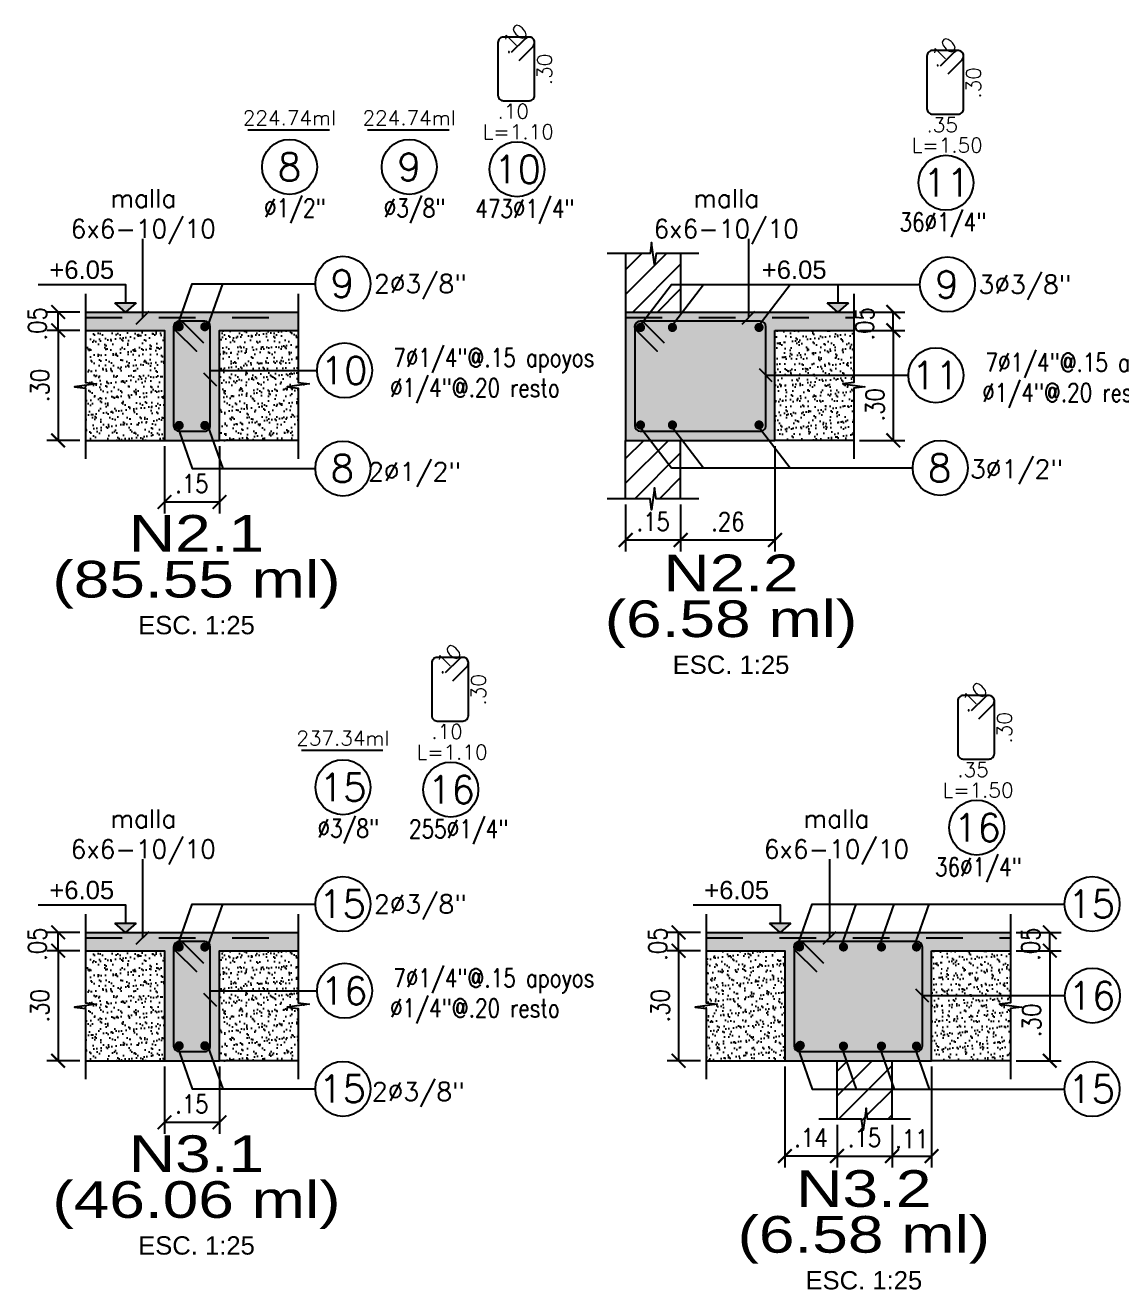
# Model space of a CAD drawing. Header units: millimetres. Extents: x -7.7 to 39.8, y -25.2 to 13.5.
# Drawn here: x 27.298 to 30.288, y 1.167 to 4.615 of the extents above; entities that cross this region are included whole.
import ezdxf
from ezdxf.enums import TextEntityAlignment as Align

# ---------------------------------------------------------------- set-up
doc = ezdxf.new("R2010")
doc.units = ezdxf.units.MM
doc.header["$LTSCALE"] = 0.05
doc.linetypes.add('DASHDOT2', pattern=[12.7, 6.35, -3.175, 0, -3.175])
for name, color, linetype in [('ACHURADO', 1, 'Continuous'), ('ACOTADO', 2, 'Continuous'), ('CONT_CORTE', 4, 'Continuous'), ('TEXTO_REFUERZO', 3, 'Continuous'), ('TITULOS', 1, 'Continuous'), ('TXT_IND', 2, 'Continuous')]:
    doc.layers.add(name, color=color, linetype=linetype)
doc.styles.add('ACOTAMIENTOS', font='romans.shx', dxfattribs={"width": 0.85})
doc.styles.add('ARIAL', font='arial.ttf')
doc.styles.get("Standard").update_dxf_attribs({"font": 'romans.shx'})
doc.dimstyles.new('ACOTA_25', dxfattribs={"dimscale": 0.025, "dimtxt": 2, "dimasz": 1.5, "dimexe": 1.25, "dimexo": 0.625, "dimgap": 1, "dimtad": 1, "dimzin": 4, "dimdsep": 46, "dimtxsty": 'ACOTAMIENTOS', "dimblk1": 'ARCHTICK', "dimblk2": 'ARCHTICK', "dimsah": 1, "dimcen": 1.5, "dimclrd": 1, "dimclre": 1, "dimclrt": 256, "dimadec": 0, "dimazin": 0, "dimtfac": 1, "dimtofl": 0, "dimtmove": 2, "dimatfit": 3, "dimldrblk": 'ARCHTICK', "dimfxl": 0, "dimtolj": 1, "dimtzin": 0, "dimarcsym": 0})
pattern_1 = [(37.5, (-17.47782, 4.303337), (-0.000960019, 0.029364794), [0, -0.0231648, 0, -0.025908, 0, -0.024765]), (7.5, (-17.47782, 4.303337), (0.026971397, 0.043009506), [0, -0.0124968, 0, -0.0208788, 0, -0.008001]), (327.5, (-17.496564, 4.303337), (0.047459542, 8.6231e-05), [0, -0.00762, 0, -0.027432, 0, -0.035814]), (317.5, (-17.496564, 4.303337), (0.045813387, 0.01337576), [0, -0.00381, 0, -0.0179832, 0, -0.020574])]
pattern_2 = [(37.5, (-17.47782, 2.611742), (-0.000960019, 0.029364794), [0, -0.0231648, 0, -0.025908, 0, -0.024765]), (7.5, (-17.47782, 2.61174), (0.026971397, 0.043009506), [0, -0.0124968, 0, -0.0208788, 0, -0.008001]), (327.5, (-17.496564, 2.611742), (0.047459542, 8.6231e-05), [0, -0.00762, 0, -0.027432, 0, -0.035814]), (317.5, (-17.496564, 2.61174), (0.045813387, 0.01337576), [0, -0.00381, 0, -0.0179832, 0, -0.020574])]

# ---------------------------------------------------------------- blocks, each defined once
blk = doc.blocks.new('_ARCHTICK')
at = {"color": 0, "linetype": 'ByBlock', "const_width": 0.15}
blk.add_lwpolyline([(-0.5, -0.5), (0.5, 0.5)], dxfattribs=at)
blk = doc.blocks.new('*D217')
at = {"layer": 'ACOTADO', "color": 1, "lineweight": -2}
for p, q in [((27.4467, 3.7827), (27.356, 3.7827)), ((27.3873, 3.7827), (27.3873, 3.4827)), ((27.4467, 3.4827), (27.356, 3.4827))]:
    blk.add_line(p, q, dxfattribs=at)
at = {"layer": 'DEFPOINTS', "color": 0}
for p in [(27.4623, 3.7827), (27.3873, 3.4827), (27.4623, 3.4827)]:
    blk.add_point(p, dxfattribs=at)
at = {"layer": 'ACOTADO', "color": 1, "lineweight": -2, "xscale": 0.03750000000000001, "yscale": 0.03750000000000001, "zscale": 0.03750000000000001}
for p, rotation in [((27.3873, 3.7827), 90), ((27.3873, 3.4827), 270)]:
    blk.add_blockref('_ARCHTICK', p, dxfattribs=dict(at, rotation=rotation))
at = {"layer": 'ACOTADO', "insert": (27.3373, 3.6327), "char_height": 0.05, "attachment_point": 5, "rotation": 90, "style": 'ACOTAMIENTOS'}
blk.add_mtext('\\A1;.30', dxfattribs=at)
blk = doc.blocks.new('*D218')
at = {"layer": 'ACOTADO', "color": 1, "lineweight": -2}
for p, q in [((27.4467, 3.8327), (27.356, 3.8327)), ((27.3873, 3.7827), (27.3873, 3.8327)), ((27.4467, 3.7827), (27.356, 3.7827))]:
    blk.add_line(p, q, dxfattribs=at)
at = {"layer": 'DEFPOINTS', "color": 0}
for p in [(27.3873, 3.8327), (27.4623, 3.8327), (27.4623, 3.7827)]:
    blk.add_point(p, dxfattribs=at)
at = {"layer": 'ACOTADO', "color": 1, "lineweight": -2, "xscale": 0.03750000000000001, "yscale": 0.03750000000000001, "zscale": 0.03750000000000001}
for p, rotation in [((27.3873, 3.8327), 90), ((27.3873, 3.7827), 270)]:
    blk.add_blockref('_ARCHTICK', p, dxfattribs=dict(at, rotation=rotation))
at = {"layer": 'ACOTADO', "insert": (27.3304, 3.8006), "char_height": 0.05, "attachment_point": 5, "rotation": 90, "style": 'ACOTAMIENTOS'}
blk.add_mtext('\\A1;.05', dxfattribs=at)
blk = doc.blocks.new('COTA25')
at = {"layer": 'TEXTO_REFUERZO', "color": 1}
blk.add_line((0, -0.0625), (0, 0.0625), dxfattribs=at)
at = {"layer": 'TEXTO_REFUERZO'}
blk.add_line((-0.0177, -0.0177), (0.0177, 0.0177), dxfattribs=at)
blk = doc.blocks.new('Titulos')
at = {"layer": 'TITULOS', "color": 1, "style": 'ARIAL', "width": 1.25}
blk.add_attdef('TITULO_1', text='', height=0.2, dxfattribs=at).set_placement((0, 0.25), align=Align.MIDDLE_CENTER)
at = {"layer": 'TITULOS', "style": 'ARIAL', "width": 1.25}
blk.add_attdef('TITULO_2', text='', height=0.2, dxfattribs=at).set_placement((0, 0), align=Align.MIDDLE_CENTER)
at = {"layer": 'TITULOS', "color": 2, "width": 1.25}
for tag, p in [('ESCALA_1', (0, -0.2505)), ('ESCALA_2', (0, -0.4083))]:
    blk.add_attdef(tag, text='', height=0.1, dxfattribs=at).set_placement(p, align=Align.MIDDLE_CENTER)
blk = doc.blocks.new('Nivel-elev')
at = {"layer": 'TXT_IND'}
blk.add_hatch(color=1, dxfattribs=at).paths.add_polyline_path([(-0.0585, 0.0506), (0.0585, 0.0506), (0, 0)])
for p, q in [((0, 0), (-0.0585, 0.0506)), ((-0.0585, 0.0506), (0.0585, 0.0506)), ((0.0585, 0.0506), (0, 0))]:
    blk.add_line(p, q, dxfattribs=at)
blk.add_lwpolyline([(-0.4759, 0.1507), (0, 0.1507), (0, 0.0506)], dxfattribs=at)
blk.add_attdef('+2.85', (-0.4759, 0.1706), '', height=0.0975, dxfattribs=at)
blk = doc.blocks.new('*D219')
at = {"layer": 'ACOTADO', "color": 1, "lineweight": -2}
for p, q in [((27.6773, 3.4671), (27.6773, 3.2835)), ((27.8273, 3.4671), (27.8273, 3.2835)), ((27.6773, 3.3147), (27.8273, 3.3147))]:
    blk.add_line(p, q, dxfattribs=at)
at = {"layer": 'DEFPOINTS', "color": 0}
for p in [(27.6773, 3.4827), (27.8273, 3.4827), (27.8273, 3.3147)]:
    blk.add_point(p, dxfattribs=at)
at = {"layer": 'ACOTADO', "color": 1, "lineweight": -2, "xscale": 0.03750000000000001, "yscale": 0.03750000000000001, "zscale": 0.03750000000000001, "rotation": 180}
blk.add_blockref('_ARCHTICK', (27.6773, 3.3147), dxfattribs=at)
at = {"layer": 'ACOTADO', "color": 1, "lineweight": -2, "xscale": 0.03750000000000001, "yscale": 0.03750000000000001, "zscale": 0.03750000000000001}
blk.add_blockref('_ARCHTICK', (27.8273, 3.3147), dxfattribs=at)
at = {"layer": 'ACOTADO', "insert": (27.7523, 3.3647), "char_height": 0.05, "attachment_point": 5, "style": 'ACOTAMIENTOS'}
blk.add_mtext('\\A1;.15', dxfattribs=at)
blk = doc.blocks.new('*D220')
at = {"layer": 'ACOTADO', "color": 1, "lineweight": -2}
for p, q in [((29.5732, 3.7827), (29.6964, 3.7827)), ((29.6652, 3.7827), (29.6652, 3.4827)), ((29.5732, 3.4827), (29.6964, 3.4827))]:
    blk.add_line(p, q, dxfattribs=at)
at = {"layer": 'DEFPOINTS', "color": 0}
for p in [(29.5576, 3.7827), (29.5576, 3.4827), (29.6652, 3.4827)]:
    blk.add_point(p, dxfattribs=at)
at = {"layer": 'ACOTADO', "color": 1, "lineweight": -2, "xscale": 0.03750000000000001, "yscale": 0.03750000000000001, "zscale": 0.03750000000000001}
for p, rotation in [((29.6652, 3.7827), 90), ((29.6652, 3.4827), 270)]:
    blk.add_blockref('_ARCHTICK', p, dxfattribs=dict(at, rotation=rotation))
at = {"layer": 'ACOTADO', "insert": (29.6152, 3.58), "char_height": 0.05, "attachment_point": 5, "rotation": 90, "style": 'ACOTAMIENTOS'}
blk.add_mtext('\\A1;.30', dxfattribs=at)
blk = doc.blocks.new('*D221')
at = {"layer": 'ACOTADO', "color": 1, "lineweight": -2}
for p, q in [((29.5732, 3.8327), (29.6964, 3.8327)), ((29.6652, 3.7827), (29.6652, 3.8327)), ((29.5732, 3.7827), (29.6964, 3.7827))]:
    blk.add_line(p, q, dxfattribs=at)
at = {"layer": 'DEFPOINTS', "color": 0}
for p in [(29.5576, 3.8327), (29.6652, 3.8327), (29.5576, 3.7827)]:
    blk.add_point(p, dxfattribs=at)
at = {"layer": 'ACOTADO', "color": 1, "lineweight": -2, "xscale": 0.03750000000000001, "yscale": 0.03750000000000001, "zscale": 0.03750000000000001}
for p, rotation in [((29.6652, 3.8327), 90), ((29.6652, 3.7827), 270)]:
    blk.add_blockref('_ARCHTICK', p, dxfattribs=dict(at, rotation=rotation))
at = {"layer": 'ACOTADO', "insert": (29.5871, 3.8006), "char_height": 0.05, "attachment_point": 5, "rotation": 90, "style": 'ACOTAMIENTOS'}
blk.add_mtext('\\A1;.05', dxfattribs=at)
blk = doc.blocks.new('*D222')
at = {"layer": 'ACOTADO', "color": 1, "lineweight": -2}
for p, q in [((28.9352, 3.3078), (28.9352, 3.1799)), ((29.0852, 3.3078), (29.0852, 3.1799)), ((28.9352, 3.2112), (29.0852, 3.2112))]:
    blk.add_line(p, q, dxfattribs=at)
at = {"layer": 'DEFPOINTS', "color": 0}
for p in [(28.9352, 3.3235), (29.0852, 3.3235), (29.0852, 3.2112)]:
    blk.add_point(p, dxfattribs=at)
at = {"layer": 'ACOTADO', "color": 1, "lineweight": -2, "xscale": 0.03750000000000001, "yscale": 0.03750000000000001, "zscale": 0.03750000000000001, "rotation": 180}
blk.add_blockref('_ARCHTICK', (28.9352, 3.2112), dxfattribs=at)
at = {"layer": 'ACOTADO', "color": 1, "lineweight": -2, "xscale": 0.03750000000000001, "yscale": 0.03750000000000001, "zscale": 0.03750000000000001}
blk.add_blockref('_ARCHTICK', (29.0852, 3.2112), dxfattribs=at)
at = {"layer": 'ACOTADO', "insert": (29.0102, 3.2612), "char_height": 0.05, "attachment_point": 5, "style": 'ACOTAMIENTOS'}
blk.add_mtext('\\A1;.15', dxfattribs=at)
blk = doc.blocks.new('*D223')
at = {"layer": 'ACOTADO', "color": 1, "lineweight": -2}
for p, q in [((29.3426, 3.4671), (29.3426, 3.1799)), ((29.0852, 3.3078), (29.0852, 3.1799)), ((29.0852, 3.2112), (29.3426, 3.2112))]:
    blk.add_line(p, q, dxfattribs=at)
at = {"layer": 'DEFPOINTS', "color": 0}
for p in [(29.3426, 3.4827), (29.0852, 3.3235), (29.3426, 3.2112)]:
    blk.add_point(p, dxfattribs=at)
at = {"layer": 'ACOTADO', "color": 1, "lineweight": -2, "xscale": 0.03750000000000001, "yscale": 0.03750000000000001, "zscale": 0.03750000000000001, "rotation": 180}
blk.add_blockref('_ARCHTICK', (29.0852, 3.2112), dxfattribs=at)
at = {"layer": 'ACOTADO', "color": 1, "lineweight": -2, "xscale": 0.03750000000000001, "yscale": 0.03750000000000001, "zscale": 0.03750000000000001}
blk.add_blockref('_ARCHTICK', (29.3426, 3.2112), dxfattribs=at)
at = {"layer": 'ACOTADO', "insert": (29.2139, 3.2612), "char_height": 0.05, "attachment_point": 5, "style": 'ACOTAMIENTOS'}
blk.add_mtext('\\A1;.26', dxfattribs=at)
blk = doc.blocks.new('*D239')
at = {"layer": 'ACOTADO', "color": 1, "lineweight": -2}
for p, q in [((27.4467, 2.0911), (27.356, 2.0911)), ((27.3873, 2.0911), (27.3873, 1.7911)), ((27.4467, 1.7911), (27.356, 1.7911))]:
    blk.add_line(p, q, dxfattribs=at)
at = {"layer": 'DEFPOINTS', "color": 0}
for p in [(27.4623, 2.0911), (27.3873, 1.7911), (27.4623, 1.7911)]:
    blk.add_point(p, dxfattribs=at)
at = {"layer": 'ACOTADO', "color": 1, "lineweight": -2, "xscale": 0.03750000000000001, "yscale": 0.03750000000000001, "zscale": 0.03750000000000001}
for p, rotation in [((27.3873, 2.0911), 90), ((27.3873, 1.7911), 270)]:
    blk.add_blockref('_ARCHTICK', p, dxfattribs=dict(at, rotation=rotation))
at = {"layer": 'ACOTADO', "insert": (27.3373, 1.9411), "char_height": 0.05, "attachment_point": 5, "rotation": 90, "style": 'ACOTAMIENTOS'}
blk.add_mtext('\\A1;.30', dxfattribs=at)
blk = doc.blocks.new('*D240')
at = {"layer": 'ACOTADO', "color": 1, "lineweight": -2}
for p, q in [((27.4467, 2.1411), (27.356, 2.1411)), ((27.3873, 2.0911), (27.3873, 2.1411)), ((27.4467, 2.0911), (27.356, 2.0911))]:
    blk.add_line(p, q, dxfattribs=at)
at = {"layer": 'DEFPOINTS', "color": 0}
for p in [(27.3873, 2.1411), (27.4623, 2.1411), (27.4623, 2.0911)]:
    blk.add_point(p, dxfattribs=at)
at = {"layer": 'ACOTADO', "color": 1, "lineweight": -2, "xscale": 0.03750000000000001, "yscale": 0.03750000000000001, "zscale": 0.03750000000000001}
for p, rotation in [((27.3873, 2.1411), 90), ((27.3873, 2.0911), 270)]:
    blk.add_blockref('_ARCHTICK', p, dxfattribs=dict(at, rotation=rotation))
at = {"layer": 'ACOTADO', "insert": (27.3304, 2.109), "char_height": 0.05, "attachment_point": 5, "rotation": 90, "style": 'ACOTAMIENTOS'}
blk.add_mtext('\\A1;.05', dxfattribs=at)
blk = doc.blocks.new('*D241')
at = {"layer": 'ACOTADO', "color": 1, "lineweight": -2}
for p, q in [((27.6773, 1.7755), (27.6773, 1.5919)), ((27.8273, 1.7755), (27.8273, 1.5919)), ((27.6773, 1.6231), (27.8273, 1.6231))]:
    blk.add_line(p, q, dxfattribs=at)
at = {"layer": 'DEFPOINTS', "color": 0}
for p in [(27.6773, 1.7911), (27.8273, 1.7911), (27.8273, 1.6231)]:
    blk.add_point(p, dxfattribs=at)
at = {"layer": 'ACOTADO', "color": 1, "lineweight": -2, "xscale": 0.03750000000000001, "yscale": 0.03750000000000001, "zscale": 0.03750000000000001, "rotation": 180}
blk.add_blockref('_ARCHTICK', (27.6773, 1.6231), dxfattribs=at)
at = {"layer": 'ACOTADO', "color": 1, "lineweight": -2, "xscale": 0.03750000000000001, "yscale": 0.03750000000000001, "zscale": 0.03750000000000001}
blk.add_blockref('_ARCHTICK', (27.8273, 1.6231), dxfattribs=at)
at = {"layer": 'ACOTADO', "insert": (27.7523, 1.6731), "char_height": 0.05, "attachment_point": 5, "style": 'ACOTAMIENTOS'}
blk.add_mtext('\\A1;.15', dxfattribs=at)
blk = doc.blocks.new('*D242')
at = {"layer": 'ACOTADO', "color": 1, "lineweight": -2}
for p, q in [((29.139, 2.0911), (29.0484, 2.0911)), ((29.0796, 2.0911), (29.0796, 1.7911)), ((29.139, 1.7911), (29.0484, 1.7911))]:
    blk.add_line(p, q, dxfattribs=at)
at = {"layer": 'DEFPOINTS', "color": 0}
for p in [(29.1546, 2.0911), (29.0796, 1.7911), (29.1546, 1.7911)]:
    blk.add_point(p, dxfattribs=at)
at = {"layer": 'ACOTADO', "color": 1, "lineweight": -2, "xscale": 0.03750000000000001, "yscale": 0.03750000000000001, "zscale": 0.03750000000000001}
for p, rotation in [((29.0796, 2.0911), 90), ((29.0796, 1.7911), 270)]:
    blk.add_blockref('_ARCHTICK', p, dxfattribs=dict(at, rotation=rotation))
at = {"layer": 'ACOTADO', "insert": (29.0296, 1.9411), "char_height": 0.05, "attachment_point": 5, "rotation": 90, "style": 'ACOTAMIENTOS'}
blk.add_mtext('\\A1;.30', dxfattribs=at)
blk = doc.blocks.new('*D243')
at = {"layer": 'ACOTADO', "color": 1, "lineweight": -2}
for p, q in [((29.139, 2.1411), (29.0484, 2.1411)), ((29.0796, 2.0911), (29.0796, 2.1411)), ((29.139, 2.0911), (29.0484, 2.0911))]:
    blk.add_line(p, q, dxfattribs=at)
at = {"layer": 'DEFPOINTS', "color": 0}
for p in [(29.0796, 2.1411), (29.1546, 2.1411), (29.1546, 2.0911)]:
    blk.add_point(p, dxfattribs=at)
at = {"layer": 'ACOTADO', "color": 1, "lineweight": -2, "xscale": 0.03750000000000001, "yscale": 0.03750000000000001, "zscale": 0.03750000000000001}
for p, rotation in [((29.0796, 2.1411), 90), ((29.0796, 2.0911), 270)]:
    blk.add_blockref('_ARCHTICK', p, dxfattribs=dict(at, rotation=rotation))
at = {"layer": 'ACOTADO', "insert": (29.0227, 2.109), "char_height": 0.05, "attachment_point": 5, "rotation": 90, "style": 'ACOTAMIENTOS'}
blk.add_mtext('\\A1;.05', dxfattribs=at)
blk = doc.blocks.new('*D244')
at = {"layer": 'ACOTADO', "color": 1, "lineweight": -2}
for p, q in [((30.0003, 2.0911), (30.1235, 2.0911)), ((30.0923, 2.0911), (30.0923, 1.7911)), ((30.0003, 1.7911), (30.1235, 1.7911))]:
    blk.add_line(p, q, dxfattribs=at)
at = {"layer": 'DEFPOINTS', "color": 0}
for p in [(29.9846, 2.0911), (29.9846, 1.7911), (30.0923, 1.7911)]:
    blk.add_point(p, dxfattribs=at)
at = {"layer": 'ACOTADO', "color": 1, "lineweight": -2, "xscale": 0.03750000000000001, "yscale": 0.03750000000000001, "zscale": 0.03750000000000001}
for p, rotation in [((30.0923, 2.0911), 90), ((30.0923, 1.7911), 270)]:
    blk.add_blockref('_ARCHTICK', p, dxfattribs=dict(at, rotation=rotation))
at = {"layer": 'ACOTADO', "insert": (30.0423, 1.9012), "char_height": 0.05, "attachment_point": 5, "rotation": 90, "style": 'ACOTAMIENTOS'}
blk.add_mtext('\\A1;.30', dxfattribs=at)
blk = doc.blocks.new('*D245')
at = {"layer": 'ACOTADO', "color": 1, "lineweight": -2}
for p, q in [((30.0003, 2.1411), (30.1235, 2.1411)), ((30.0923, 2.0911), (30.0923, 2.1411)), ((30.0003, 2.0911), (30.1235, 2.0911))]:
    blk.add_line(p, q, dxfattribs=at)
at = {"layer": 'DEFPOINTS', "color": 0}
for p in [(29.9846, 2.1411), (30.0923, 2.1411), (29.9846, 2.0911)]:
    blk.add_point(p, dxfattribs=at)
at = {"layer": 'ACOTADO', "color": 1, "lineweight": -2, "xscale": 0.03750000000000001, "yscale": 0.03750000000000001, "zscale": 0.03750000000000001}
for p, rotation in [((30.0923, 2.1411), 90), ((30.0923, 2.0911), 270)]:
    blk.add_blockref('_ARCHTICK', p, dxfattribs=dict(at, rotation=rotation))
at = {"layer": 'ACOTADO', "insert": (30.0396, 2.109), "char_height": 0.05, "attachment_point": 5, "rotation": 90, "style": 'ACOTAMIENTOS'}
blk.add_mtext('\\A1;.05', dxfattribs=at)
blk = doc.blocks.new('*D246')
at = {"layer": 'ACOTADO', "color": 1, "lineweight": -2}
for p, q in [((29.5119, 1.6162), (29.5119, 1.5)), ((29.6619, 1.6162), (29.6619, 1.5)), ((29.5119, 1.5312), (29.6619, 1.5312))]:
    blk.add_line(p, q, dxfattribs=at)
at = {"layer": 'DEFPOINTS', "color": 0}
for p in [(29.5119, 1.6319), (29.6619, 1.6319), (29.6619, 1.5312)]:
    blk.add_point(p, dxfattribs=at)
at = {"layer": 'ACOTADO', "color": 1, "lineweight": -2, "xscale": 0.03750000000000001, "yscale": 0.03750000000000001, "zscale": 0.03750000000000001, "rotation": 180}
blk.add_blockref('_ARCHTICK', (29.5119, 1.5312), dxfattribs=at)
at = {"layer": 'ACOTADO', "color": 1, "lineweight": -2, "xscale": 0.03750000000000001, "yscale": 0.03750000000000001, "zscale": 0.03750000000000001}
blk.add_blockref('_ARCHTICK', (29.6619, 1.5312), dxfattribs=at)
at = {"layer": 'ACOTADO', "insert": (29.5869, 1.5812), "char_height": 0.05, "attachment_point": 5, "style": 'ACOTAMIENTOS'}
blk.add_mtext('\\A1;.15', dxfattribs=at)
blk = doc.blocks.new('*D247')
at = {"layer": 'ACOTADO', "color": 1, "lineweight": -2}
for p, q in [((29.7696, 1.7755), (29.7696, 1.5)), ((29.6619, 1.6162), (29.6619, 1.5)), ((29.6619, 1.5312), (29.7696, 1.5312))]:
    blk.add_line(p, q, dxfattribs=at)
at = {"layer": 'DEFPOINTS', "color": 0}
for p in [(29.7696, 1.7911), (29.6619, 1.6319), (29.7696, 1.5312)]:
    blk.add_point(p, dxfattribs=at)
at = {"layer": 'ACOTADO', "color": 1, "lineweight": -2, "xscale": 0.03750000000000001, "yscale": 0.03750000000000001, "zscale": 0.03750000000000001, "rotation": 180}
blk.add_blockref('_ARCHTICK', (29.6619, 1.5312), dxfattribs=at)
at = {"layer": 'ACOTADO', "color": 1, "lineweight": -2, "xscale": 0.03750000000000001, "yscale": 0.03750000000000001, "zscale": 0.03750000000000001}
blk.add_blockref('_ARCHTICK', (29.7696, 1.5312), dxfattribs=at)
at = {"layer": 'ACOTADO', "insert": (29.7158, 1.5774), "char_height": 0.05, "attachment_point": 5, "style": 'ACOTAMIENTOS'}
blk.add_mtext('\\A1;.11', dxfattribs=at)
blk = doc.blocks.new('*D248')
at = {"layer": 'ACOTADO', "color": 1, "lineweight": -2}
for p, q in [((29.3696, 1.7755), (29.3696, 1.5)), ((29.5119, 1.6162), (29.5119, 1.5)), ((29.5119, 1.5312), (29.3696, 1.5312))]:
    blk.add_line(p, q, dxfattribs=at)
at = {"layer": 'DEFPOINTS', "color": 0}
for p in [(29.3696, 1.7911), (29.5119, 1.6319), (29.3696, 1.5312)]:
    blk.add_point(p, dxfattribs=at)
at = {"layer": 'ACOTADO', "color": 1, "lineweight": -2, "xscale": 0.03750000000000001, "yscale": 0.03750000000000001, "zscale": 0.03750000000000001, "rotation": 180}
blk.add_blockref('_ARCHTICK', (29.3696, 1.5312), dxfattribs=at)
at = {"layer": 'ACOTADO', "color": 1, "lineweight": -2, "xscale": 0.03750000000000001, "yscale": 0.03750000000000001, "zscale": 0.03750000000000001}
blk.add_blockref('_ARCHTICK', (29.5119, 1.5312), dxfattribs=at)
at = {"layer": 'ACOTADO', "insert": (29.4408, 1.5812), "char_height": 0.05, "attachment_point": 5, "style": 'ACOTAMIENTOS'}
blk.add_mtext('\\A1;.14', dxfattribs=at)

msp = doc.modelspace()

# ---------------------------------------------------------------- hatches: boundary and pattern name
at = {"layer": 'ACHURADO'}
h = msp.add_hatch(dxfattribs=at)
h.set_pattern_fill('ANSI31', color=256, scale=0.015, style=0)
h.paths.add_polyline_path([(29.0852, 3.992), (29.0182, 3.992), (29.0142, 3.962), (29.0062, 4.022), (29.0022, 3.992), (28.9352, 3.992), (28.9352, 3.8327), (29.0852, 3.8327)])
h = msp.add_hatch(color=254, dxfattribs=at)
h.dxf.hatch_style = 1
h.paths.add_polyline_path([(27.8273, 3.7827), (28.0423, 3.7827), (28.0423, 3.8327), (27.4623, 3.8327), (27.4623, 3.7827), (27.6773, 3.7827), (27.6773, 3.4827), (27.8273, 3.4827)])
h = msp.add_hatch(color=254, dxfattribs=at)
h.dxf.hatch_style = 1
h.paths.add_polyline_path([(29.3426, 3.7827), (29.5576, 3.7827), (29.5576, 3.8327), (28.9352, 3.8327), (28.9352, 3.4827), (29.3426, 3.4827)])
h = msp.add_hatch(dxfattribs=at)
h.set_pattern_fill('AR-SAND', color=1, scale=0.0006, angle=360, style=0)
h.set_pattern_definition(pattern_1)
h.paths.add_polyline_path([(27.6773, 3.7827), (27.4623, 3.7827), (27.4623, 3.6407), (27.4923, 3.6367), (27.4323, 3.6287), (27.4623, 3.6247), (27.4623, 3.4827), (27.6773, 3.4827)])
h = msp.add_hatch(dxfattribs=at)
h.set_pattern_fill('AR-SAND', color=1, scale=0.0006, angle=360, style=0)
h.set_pattern_definition(pattern_1)
h.paths.add_polyline_path([(28.0423, 3.6247), (28.0123, 3.6287), (28.0723, 3.6367), (28.0423, 3.6407), (28.0423, 3.7827), (27.8273, 3.7827), (27.8273, 3.4827), (28.0423, 3.4827)])
h = msp.add_hatch(dxfattribs=at)
h.set_pattern_fill('AR-SAND', color=1, scale=0.0006, angle=360, style=0)
h.set_pattern_definition([(37.5, (-25.767707, 4.067292), (-0.000960019, 0.029364794), [0, -0.0231648, 0, -0.025908, 0, -0.024765]), (7.5, (-25.767707, 4.06729), (0.026971397, 0.043009506), [0, -0.0124968, 0, -0.0208788, 0, -0.008001]), (327.5, (-25.786453, 4.067292), (0.047459542, 8.6231e-05), [0, -0.00762, 0, -0.027432, 0, -0.035814]), (317.5, (-25.786453, 4.06729), (0.045813387, 0.01337576), [0, -0.00381, 0, -0.0179832, 0, -0.020574])])
h.paths.add_polyline_path([(29.5576, 3.7827), (29.3426, 3.7827), (29.3426, 3.4827), (29.5576, 3.4827), (29.5576, 3.6247), (29.5876, 3.6287), (29.5276, 3.6367), (29.5576, 3.6407)])
h = msp.add_hatch(dxfattribs=at)
h.set_pattern_fill('ANSI31', color=256, scale=0.015, style=0)
h.set_pattern_definition([(45, (-25.72187, 3.600563), (-0.03367596, 0.03367596), [])])
h.paths.add_polyline_path([(29.0852, 3.3235), (29.0182, 3.3235), (29.0142, 3.3535), (29.0062, 3.2935), (29.0022, 3.3235), (28.9352, 3.3235), (28.9352, 3.4827), (29.0852, 3.4827)])
h = msp.add_hatch(color=254, dxfattribs=at)
h.dxf.hatch_style = 1
h.paths.add_polyline_path([(27.8273, 2.0911), (28.0423, 2.0911), (28.0423, 2.1411), (27.4623, 2.1411), (27.4623, 2.0911), (27.6773, 2.0911), (27.6773, 1.7911), (27.8273, 1.7911)])
h = msp.add_hatch(color=254, dxfattribs=at)
h.dxf.hatch_style = 1
h.paths.add_polyline_path([(29.7696, 2.0911), (29.9846, 2.0911), (29.9846, 2.1411), (29.1546, 2.1411), (29.1546, 2.0911), (29.3696, 2.0911), (29.3696, 1.7911), (29.7696, 1.7911)])
h = msp.add_hatch(dxfattribs=at)
h.set_pattern_fill('AR-SAND', color=1, scale=0.0006, angle=360, style=0)
h.set_pattern_definition(pattern_2)
h.paths.add_polyline_path([(27.6773, 2.0911), (27.4623, 2.0911), (27.4623, 1.9491), (27.4923, 1.9451), (27.4323, 1.9371), (27.4623, 1.9331), (27.4623, 1.7911), (27.6773, 1.7911)])
h = msp.add_hatch(dxfattribs=at)
h.set_pattern_fill('AR-SAND', color=1, scale=0.0006, angle=360, style=0)
h.set_pattern_definition(pattern_2)
h.paths.add_polyline_path([(28.0423, 1.9331), (28.0123, 1.9371), (28.0723, 1.9451), (28.0423, 1.9491), (28.0423, 2.0911), (27.8273, 2.0911), (27.8273, 1.7911), (28.0423, 1.7911)])
h = msp.add_hatch(dxfattribs=at)
h.set_pattern_fill('AR-SAND', color=1, scale=0.0006, angle=360, style=0)
h.set_pattern_definition([(37.5, (-25.156786, 2.375697), (-0.000960019, 0.029364794), [0, -0.0231648, 0, -0.025908, 0, -0.024765]), (7.5, (-25.156786, 2.375697), (0.026971397, 0.043009506), [0, -0.0124968, 0, -0.0208788, 0, -0.008001]), (327.5, (-25.17553, 2.375697), (0.047459542, 8.6231e-05), [0, -0.00762, 0, -0.027432, 0, -0.035814]), (317.5, (-25.17553, 2.375697), (0.045813387, 0.01337576), [0, -0.00381, 0, -0.0179832, 0, -0.020574])])
h.paths.add_polyline_path([(29.3696, 2.0911), (29.1546, 2.0911), (29.1546, 1.9491), (29.1846, 1.9451), (29.1246, 1.9371), (29.1546, 1.9331), (29.1546, 1.7911), (29.3696, 1.7911)])
h = msp.add_hatch(dxfattribs=at)
h.set_pattern_fill('AR-SAND', color=1, scale=0.0006, angle=360, style=0)
h.set_pattern_definition([(37.5, (-25.340621, 2.375697), (-0.000960019, 0.029364794), [0, -0.0231648, 0, -0.025908, 0, -0.024765]), (7.5, (-25.34062, 2.375697), (0.026971397, 0.043009506), [0, -0.0124968, 0, -0.0208788, 0, -0.008001]), (327.5, (-25.359367, 2.375697), (0.047459542, 8.6231e-05), [0, -0.00762, 0, -0.027432, 0, -0.035814]), (317.5, (-25.359367, 2.375697), (0.045813387, 0.01337576), [0, -0.00381, 0, -0.0179832, 0, -0.020574])])
h.paths.add_polyline_path([(29.9846, 2.0911), (29.7696, 2.0911), (29.7696, 1.7911), (29.9846, 1.7911), (29.9846, 1.9331), (30.0146, 1.9371), (29.9546, 1.9451), (29.9846, 1.9491)])
h = msp.add_hatch(dxfattribs=at)
h.set_pattern_fill('ANSI31', color=256, scale=0.015, style=0)
h.paths.add_polyline_path([(29.6619, 1.7911), (29.5119, 1.7911), (29.5119, 1.6319), (29.5789, 1.6319), (29.5829, 1.6019), (29.5909, 1.6619), (29.5949, 1.6319), (29.6619, 1.6319)])

# ---------------------------------------------------------------- linework, layer by layer
for p, q in [((27.4623, 3.4827), (27.6773, 3.4827)), ((28.0423, 3.4827), (27.8273, 3.4827)), ((29.5576, 3.4827), (29.3426, 3.4827)), ((27.4623, 1.7911), (27.6773, 1.7911)), ((28.0423, 1.7911), (27.8273, 1.7911)), ((29.1546, 1.7911), (29.3696, 1.7911)), ((29.9846, 1.7911), (29.7696, 1.7911))]:
    msp.add_line(p, q, dxfattribs=at)
at = {"layer": 'CONT_CORTE'}
for p, q in [((28.9352, 3.992), (28.9352, 3.8327)), ((29.0852, 3.992), (29.0852, 3.8327)), ((27.4623, 3.8327), (28.0423, 3.8327)), ((28.9352, 3.8327), (29.5576, 3.8327)), ((29.3426, 3.7827), (29.5576, 3.7827)), ((27.6773, 3.4827), (27.8273, 3.4827)), ((28.9352, 3.4827), (29.3426, 3.4827)), ((28.9352, 3.3235), (28.9352, 3.4827)), ((29.0852, 3.3235), (29.0852, 3.4827)), ((27.4623, 2.1411), (28.0423, 2.1411)), ((29.1546, 2.1411), (29.9846, 2.1411)), ((29.7696, 2.0911), (29.9846, 2.0911)), ((27.6773, 1.7911), (27.8273, 1.7911)), ((29.3696, 1.7911), (29.7696, 1.7911)), ((29.5119, 1.6319), (29.5119, 1.7911)), ((29.6619, 1.6319), (29.6619, 1.7911))]:
    msp.add_line(p, q, dxfattribs=at)
at = {"layer": 'CONT_CORTE', "color": 1}
for points in [[(29.1352, 3.992), (29.0182, 3.992), (29.0142, 3.962), (29.0062, 4.022), (29.0022, 3.992), (28.8852, 3.992)], [(27.4623, 3.8827), (27.4623, 3.6407), (27.4923, 3.6367), (27.4323, 3.6287), (27.4623, 3.6247), (27.4623, 3.4327)], [(28.0423, 3.8827), (28.0423, 3.6407), (28.0723, 3.6367), (28.0123, 3.6287), (28.0423, 3.6247), (28.0423, 3.4327)], [(29.5576, 3.8827), (29.5576, 3.6407), (29.5276, 3.6367), (29.5876, 3.6287), (29.5576, 3.6247), (29.5576, 3.4327)], [(29.1352, 3.3235), (29.0182, 3.3235), (29.0142, 3.3535), (29.0062, 3.2935), (29.0022, 3.3235), (28.8852, 3.3235)], [(27.4623, 2.1911), (27.4623, 1.9491), (27.4923, 1.9451), (27.4323, 1.9371), (27.4623, 1.9331), (27.4623, 1.7411)], [(28.0423, 2.1911), (28.0423, 1.9491), (28.0723, 1.9451), (28.0123, 1.9371), (28.0423, 1.9331), (28.0423, 1.7411)], [(29.1546, 2.1911), (29.1546, 1.9491), (29.1846, 1.9451), (29.1246, 1.9371), (29.1546, 1.9331), (29.1546, 1.7411)], [(29.9846, 2.1911), (29.9846, 1.9491), (29.9546, 1.9451), (30.0146, 1.9371), (29.9846, 1.9331), (29.9846, 1.7411)], [(29.7119, 1.6319), (29.5949, 1.6319), (29.5909, 1.6619), (29.5829, 1.6019), (29.5789, 1.6319), (29.4619, 1.6319)]]:
    msp.add_lwpolyline(points, dxfattribs=at)
at = {"layer": 'CONT_CORTE'}
for points in [[(28.9352, 3.8327), (28.9352, 3.4827)], [(27.4623, 3.7827), (27.6773, 3.7827), (27.6773, 3.4827)], [(27.8273, 3.4827), (27.8273, 3.7827), (28.0423, 3.7827)], [(29.3426, 3.4827), (29.3426, 3.7827), (29.3426, 3.7827)], [(27.4623, 2.0911), (27.6773, 2.0911), (27.6773, 1.7911)], [(27.8273, 1.7911), (27.8273, 2.0911), (28.0423, 2.0911)], [(29.1546, 2.0911), (29.3696, 2.0911), (29.3696, 1.7911)], [(29.7696, 1.7911), (29.7696, 2.0911), (29.7696, 2.0911)]]:
    msp.add_lwpolyline(points, dxfattribs=at)
at = {"layer": 'TEXTO_REFUERZO', "color": 5}
for p, q in [((27.905, 4.3292), (28.1273, 4.3292)), ((28.2315, 4.3292), (28.4538, 4.3292)), ((27.7873, 3.8077), (27.7173, 3.8077)), ((29.3026, 3.8077), (28.9752, 3.8077)), ((27.7023, 3.7927), (27.7023, 3.5227)), ((27.8023, 3.5232), (27.8023, 3.7927)), ((28.9602, 3.7927), (28.9602, 3.5227)), ((29.3176, 3.5232), (29.3176, 3.7927)), ((27.7173, 3.5077), (27.7873, 3.5077)), ((28.9752, 3.5077), (29.3026, 3.5077)), ((28.0508, 2.6376), (28.2731, 2.6376)), ((27.7873, 2.1161), (27.7173, 2.1161)), ((29.7296, 2.1161), (29.4096, 2.1161)), ((27.7023, 2.1011), (27.7023, 1.8311)), ((27.8023, 1.8316), (27.8023, 2.1011)), ((29.3946, 2.1011), (29.3946, 1.8311)), ((29.7446, 1.8316), (29.7446, 2.1011)), ((27.7173, 1.8161), (27.7873, 1.8161)), ((29.4096, 1.8161), (29.7296, 1.8161))]:
    msp.add_line(p, q, dxfattribs=at)
at = {"layer": 'TEXTO_REFUERZO', "color": 1, "ltscale": 0.2}
for p, q in [((27.6174, 4.0327), (27.6174, 3.8177)), ((29.2703, 4.0327), (29.2703, 3.8177)), ((27.6174, 2.3411), (27.6174, 2.1261)), ((29.4916, 2.3411), (29.4916, 2.1261))]:
    msp.add_line(p, q, dxfattribs=at)
at = {"layer": 'TEXTO_REFUERZO'}
for p, q in [((27.5997, 3.8), (27.6351, 3.8354)), ((29.2527, 3.8), (29.288, 3.8354)), ((27.5997, 2.1085), (27.6351, 2.1438)), ((29.4739, 2.1085), (29.5093, 2.1438))]:
    msp.add_line(p, q, dxfattribs=at)
at = {"layer": 'TEXTO_REFUERZO', "color": 5}
for points in [[(28.6446, 4.5188), (28.6826, 4.5569, 0.668179), (28.672, 4.5825), (28.602, 4.5825, 0.414214), (28.587, 4.5675), (28.587, 4.4238, 0.414214), (28.602, 4.4088), (28.672, 4.4088, 0.414214), (28.687, 4.4238), (28.687, 4.5675, 0.668179), (28.6614, 4.5781), (28.6234, 4.54)], [(29.8147, 4.4821), (29.8528, 4.5202, 0.668179), (29.8422, 4.5458), (29.7722, 4.5458, 0.414214), (29.7572, 4.5308), (29.7572, 4.3871, 0.414214), (29.7722, 4.3721), (29.8422, 4.3721, 0.414214), (29.8572, 4.3871), (29.8572, 4.5308, 0.668179), (29.8316, 4.5414), (29.7935, 4.5033)], [(28.4639, 2.8272), (28.5019, 2.8653, 0.668179), (28.4913, 2.8909), (28.4213, 2.8909, 0.414214), (28.4063, 2.8759), (28.4063, 2.7323, 0.414214), (28.4213, 2.7173), (28.4913, 2.7173, 0.414214), (28.5063, 2.7323), (28.5063, 2.8759, 0.668179), (28.4807, 2.8865), (28.4427, 2.8484)], [(29.8987, 2.7236), (29.9368, 2.7616, 0.668179), (29.9261, 2.7872), (29.8561, 2.7872, 0.414214), (29.8411, 2.7722), (29.8411, 2.6286, 0.414214), (29.8561, 2.6136), (29.9261, 2.6136, 0.414214), (29.9411, 2.6286), (29.9411, 2.7722, 0.668179), (29.9155, 2.7828), (29.8775, 2.7448)]]:
    msp.add_lwpolyline(points, format="xyb", dxfattribs=at)
at = {"layer": 'TEXTO_REFUERZO', "color": 1}
for points in [[(27.7123, 3.7927), (27.7529, 3.9099), (28.089, 3.9099)], [(27.7967, 3.7972), (27.8369, 3.9099)], [(28.9707, 3.7907), (29.0604, 3.9079), (29.3789, 3.9079)], [(29.0578, 3.7907), (29.1474, 3.9079), (29.466, 3.9079)], [(29.2941, 3.7907), (29.3837, 3.9079), (29.7381, 3.9079)], [(27.8023, 3.6734), (28.0935, 3.6734)], [(29.3176, 3.6603), (29.7064, 3.6603)], [(27.7123, 3.5232), (27.7529, 3.406), (28.089, 3.406)], [(27.7967, 3.5187), (27.8369, 3.406)], [(28.9707, 3.5247), (29.0604, 3.4076), (29.3591, 3.4076)], [(29.0578, 3.5247), (29.1474, 3.4076), (29.4461, 3.4076)], [(29.2941, 3.5247), (29.3837, 3.4076), (29.7182, 3.4076)], [(27.7123, 2.1011), (27.7529, 2.2183), (28.089, 2.2183)], [(27.7967, 2.1056), (27.8369, 2.2183)], [(29.4033, 2.1013), (29.4439, 2.2184), (29.78, 2.2184)], [(29.5231, 2.1013), (29.5637, 2.2184), (29.8997, 2.2184)], [(29.6267, 2.1013), (29.6673, 2.2184), (30.0033, 2.2184)], [(29.7223, 2.1013), (29.763, 2.2184), (30.1327, 2.2184)], [(27.8023, 1.9818), (28.0935, 1.9818)], [(29.7446, 1.9687), (30.1335, 1.9687)], [(27.7123, 1.8316), (27.7529, 1.7144), (28.089, 1.7144)], [(29.4033, 1.831), (29.4439, 1.7138), (29.78, 1.7138)], [(29.5231, 1.831), (29.5637, 1.7138), (29.8997, 1.7138)], [(29.6267, 1.831), (29.6673, 1.7138), (30.0033, 1.7138)], [(29.7223, 1.831), (29.763, 1.7138), (30.1327, 1.7138)], [(27.7967, 1.8271), (27.8369, 1.7144)]]:
    msp.add_lwpolyline(points, dxfattribs=at)
at = {"layer": 'TEXTO_REFUERZO', "linetype": 'DASHDOT2', "ltscale": 0.25}
for points in [[(27.4623, 3.8177), (28.0423, 3.8177)], [(28.9352, 3.8177), (29.5576, 3.8177)], [(27.4623, 2.1261), (28.0423, 2.1261)], [(29.1546, 2.1261), (29.9846, 2.1261)]]:
    msp.add_lwpolyline(points, dxfattribs=at)
at = {"layer": 'TEXTO_REFUERZO', "color": 5}
for points in [[(27.7833, 3.7489), (27.7289, 3.8033, 1), (27.7077, 3.7821), (27.7643, 3.7256), (27.7077, 3.7821, -1), (27.7289, 3.8033)], [(29.0402, 3.7489), (28.9858, 3.8033, 1), (28.9645, 3.7821), (29.0211, 3.7256), (28.9645, 3.7821, -1), (28.9858, 3.8033)], [(27.7833, 2.0573), (27.7289, 2.1117, 1), (27.7077, 2.0905), (27.7643, 2.034), (27.7077, 2.0905, -1), (27.7289, 2.1117)], [(29.4746, 2.0573), (29.4202, 2.1117, 1), (29.399, 2.0905), (29.4556, 2.034), (29.399, 2.0905, -1), (29.4202, 2.1117)]]:
    msp.add_lwpolyline(points, format="xyb", close=True, dxfattribs=at)
at = {"layer": 'TEXTO_REFUERZO', "color": 1, "const_width": 0.0125}
for points in [[(27.7111, 3.7927, -1), (27.7236, 3.7927, -1)], [(27.7936, 3.7927, 1), (27.7811, 3.7927, 1)], [(28.9695, 3.7907, -1), (28.982, 3.7907, -1)], [(29.0566, 3.7907, -1), (29.0691, 3.7907, -1)], [(29.2928, 3.7907, -1), (29.3053, 3.7907, -1)], [(27.7111, 3.5235, -1), (27.7236, 3.5235, -1)], [(27.7936, 3.5235, 1), (27.7811, 3.5235, 1)], [(28.9695, 3.5247, 1), (28.982, 3.5247, 1)], [(29.0566, 3.5247, 1), (29.0691, 3.5247, 1)], [(29.2928, 3.5247, 1), (29.3053, 3.5247, 1)], [(27.7111, 2.1011, -1), (27.7236, 2.1011, -1)], [(27.7936, 2.1011, 1), (27.7811, 2.1011, 1)], [(29.4158, 2.1013, 1), (29.4033, 2.1013, 1)], [(29.5356, 2.1013, 1), (29.5231, 2.1013, 1)], [(29.6392, 2.1013, 1), (29.6267, 2.1013, 1)], [(29.7348, 2.1013, 1), (29.7223, 2.1013, 1)], [(27.7111, 1.8319, -1), (27.7236, 1.8319, -1)], [(27.7936, 1.8319, 1), (27.7811, 1.8319, 1)], [(29.4158, 1.831, -1), (29.4033, 1.831, -1)], [(29.4178, 1.833, 1), (29.4053, 1.833, 1)], [(29.5356, 1.831, -1), (29.5231, 1.831, -1)], [(29.6392, 1.831, -1), (29.6267, 1.831, -1)], [(29.7348, 1.831, -1), (29.7223, 1.831, -1)]]:
    msp.add_lwpolyline(points, format="xyb", close=True, dxfattribs=at)
at = {"layer": 'TEXTO_REFUERZO', "color": 3}
for centre in [(28.0184, 4.2284), (28.3449, 4.2284), (28.6389, 4.222), (29.809, 4.1853), (28.164, 3.9099), (29.8131, 3.9079), (28.1685, 3.6734), (29.7814, 3.6603), (29.7932, 3.4076), (28.164, 3.406), (28.1642, 2.5368), (28.4582, 2.5304), (29.893, 2.4268), (28.164, 2.2183), (30.2077, 2.2184), (28.1685, 1.9818), (30.2085, 1.9687), (28.164, 1.7144), (30.2077, 1.7138)]:
    msp.add_circle(centre, 0.075, dxfattribs=at)
at = {"layer": 'TEXTO_REFUERZO', "color": 5}
for centre, start, end in [((27.7173, 3.7927), 90, 180), ((27.7873, 3.7927), 360, 90), ((28.9752, 3.7927), 90, 180), ((29.3026, 3.7927), 360, 90), ((27.7173, 3.5227), 180, 270), ((27.7873, 3.5227), 270.0156, 1.5919), ((28.9752, 3.5227), 180, 270), ((29.3026, 3.5227), 270.0156, 1.5919), ((27.7173, 2.1011), 90, 180), ((27.7873, 2.1011), 360, 90), ((29.4096, 2.1011), 90, 180), ((29.7296, 2.1011), 360, 90), ((27.7173, 1.8311), 180, 270), ((27.7873, 1.8311), 270.0156, 1.5919), ((29.4096, 1.8311), 180, 270), ((29.7296, 1.8311), 270.0156, 1.5919)]:
    msp.add_arc(centre, 0.015, start, end, dxfattribs=at)

# ---------------------------------------------------------------- block references
at = {"layer": 'TEXTO_REFUERZO', "color": 5, "xscale": -1}
for p in [(27.8023, 3.6484), (29.3176, 3.6603), (27.8023, 1.9568), (29.7446, 1.9687)]:
    msp.add_blockref('COTA25', p, dxfattribs=at)
at = {"layer": 'TITULOS'}
ref = msp.add_blockref('Titulos', (27.7646, 3.1042), dxfattribs=dict(at, xscale=0.5, yscale=0.5, zscale=0.5))
ref.add_attrib('TITULO_1', 'N2.1', dxfattribs={"color": 1, "height": 0.1, "style": 'ARIAL', "width": 1.25}).set_placement((27.7646, 3.2292), align=Align.MIDDLE_CENTER)
ref.add_attrib('TITULO_2', '(85.55 ml)', dxfattribs={"height": 0.1, "style": 'ARIAL', "width": 1.25}).set_placement((27.7646, 3.1042), align=Align.MIDDLE_CENTER)
ref.add_attrib('ESCALA_1', 'ESC. 1:25', dxfattribs={"color": 2, "height": 0.05, "style": 'ARIAL'}).set_placement((27.7646, 2.979), align=Align.MIDDLE_CENTER)
ref = msp.add_blockref('Titulos', (29.2227, 2.9963), dxfattribs=dict(at, xscale=0.5, yscale=0.5, zscale=0.5))
ref.add_attrib('TITULO_1', 'N2.2', dxfattribs={"color": 1, "height": 0.1, "style": 'ARIAL', "width": 1.25}).set_placement((29.2227, 3.1213), align=Align.MIDDLE_CENTER)
ref.add_attrib('TITULO_2', '(6.58 ml)', dxfattribs={"height": 0.1, "style": 'ARIAL', "width": 1.25}).set_placement((29.2227, 2.9963), align=Align.MIDDLE_CENTER)
ref.add_attrib('ESCALA_1', 'ESC. 1:25', dxfattribs={"color": 2, "height": 0.05, "style": 'ARIAL'}).set_placement((29.2227, 2.871), align=Align.MIDDLE_CENTER)
ref = msp.add_blockref('Titulos', (27.7646, 1.4126), dxfattribs=dict(at, xscale=0.5, yscale=0.5, zscale=0.5))
ref.add_attrib('TITULO_1', 'N3.1', dxfattribs={"color": 1, "height": 0.1, "style": 'ARIAL', "width": 1.25}).set_placement((27.7646, 1.5376), align=Align.MIDDLE_CENTER)
ref.add_attrib('TITULO_2', '(46.06 ml)', dxfattribs={"height": 0.1, "style": 'ARIAL', "width": 1.25}).set_placement((27.7646, 1.4126), align=Align.MIDDLE_CENTER)
ref.add_attrib('ESCALA_1', 'ESC. 1:25', dxfattribs={"color": 2, "height": 0.05, "style": 'ARIAL'}).set_placement((27.7646, 1.2874), align=Align.MIDDLE_CENTER)
ref = msp.add_blockref('Titulos', (29.585, 1.3176), dxfattribs=dict(at, xscale=0.5, yscale=0.5, zscale=0.5))
ref.add_attrib('TITULO_1', 'N3.2', dxfattribs={"color": 1, "height": 0.1, "style": 'ARIAL', "width": 1.25}).set_placement((29.585, 1.4426), align=Align.MIDDLE_CENTER)
ref.add_attrib('TITULO_2', '(6.58 ml)', dxfattribs={"height": 0.1, "style": 'ARIAL', "width": 1.25}).set_placement((29.585, 1.3176), align=Align.MIDDLE_CENTER)
ref.add_attrib('ESCALA_1', 'ESC. 1:25', dxfattribs={"color": 2, "height": 0.05, "style": 'ARIAL'}).set_placement((29.585, 1.1924), align=Align.MIDDLE_CENTER)
at = {"layer": 'TXT_IND'}
ref = msp.add_blockref('Nivel-elev', (27.5707, 3.8327), dxfattribs=dict(at, xscale=0.5, yscale=0.5, zscale=0.5))
ref.add_attrib('+2.85', '+6.05', dxfattribs={"height": 0.05, "style": 'ARIAL'}).set_placement((27.4517, 3.9081), align=Align.BOTTOM_CENTER)
ref = msp.add_blockref('Nivel-elev', (29.514, 3.8327), dxfattribs=dict(at, xscale=0.5, yscale=0.5, zscale=0.5))
ref.add_attrib('+2.85', '+6.05', dxfattribs={"height": 0.05, "style": 'ARIAL'}).set_placement((29.395, 3.9081), align=Align.BOTTOM_CENTER)
ref = msp.add_blockref('Nivel-elev', (27.5707, 2.1411), dxfattribs=dict(at, xscale=0.5, yscale=0.5, zscale=0.5))
ref.add_attrib('+2.85', '+6.05', dxfattribs={"height": 0.05, "style": 'ARIAL'}).set_placement((27.4517, 2.2165), align=Align.BOTTOM_CENTER)
ref = msp.add_blockref('Nivel-elev', (29.357, 2.1411), dxfattribs=dict(at, xscale=0.5, yscale=0.5, zscale=0.5))
ref.add_attrib('+2.85', '+6.05', dxfattribs={"height": 0.05, "style": 'ARIAL'}).set_placement((29.238, 2.2165), align=Align.BOTTOM_CENTER)

# ---------------------------------------------------------------- texts
at = {"layer": 'TEXTO_REFUERZO', "color": 2}
for s, rotation, p in [('.10', 45, (28.6281, 4.5788)), ('.10', 45, (29.7982, 4.5421)), ('.30', 90, (28.7143, 4.4942)), ('.30', 90, (29.8844, 4.4575)), ('.10', 45, (28.4474, 2.8872)), ('.30', 90, (28.5336, 2.8026)), ('.10', 45, (29.8822, 2.7835)), ('.30', 90, (29.9684, 2.699))]:
    msp.add_text(s, height=0.04, rotation=rotation, dxfattribs=at).set_placement(p, align=Align.MIDDLE_CENTER)
for s, p in [('224.74ml', (28.0179, 4.3621)), ('224.74ml', (28.3444, 4.3621)), ('.10', (28.6287, 4.38)), ('.35', (29.7988, 4.3433)), ('L=1.10', (28.6424, 4.3243)), ('L=1.50', (29.8125, 4.2875)), ('237.34ml', (28.1637, 2.6706)), ('.10', (28.448, 2.6884)), ('L=1.10', (28.4617, 2.6327)), ('.35', (29.8828, 2.5847)), ('L=1.50', (29.8965, 2.529))]:
    msp.add_text(s, height=0.04, dxfattribs=at).set_placement(p, align=Align.MIDDLE_CENTER)
at = {"layer": 'TEXTO_REFUERZO', "color": 3}
for s, p in [('8', (28.0184, 4.2284)), ('9', (28.3449, 4.2284)), ('10', (28.6404, 4.222)), ('11', (29.8105, 4.1853)), ('9', (28.1625, 3.9099)), ('9', (29.8116, 3.9079)), ('10', (28.167, 3.6734)), ('11', (29.7799, 3.6603)), ('8', (28.1625, 3.406)), ('8', (29.7917, 3.4076)), ('15', (28.1642, 2.5368)), ('16', (28.4597, 2.5304)), ('16', (29.8945, 2.4268)), ('15', (28.1625, 2.2183)), ('15', (30.2062, 2.2184)), ('16', (28.167, 1.9818)), ('16', (30.207, 1.9687)), ('15', (28.1625, 1.7144)), ('15', (30.2062, 1.7138))]:
    msp.add_text(s, height=0.075, dxfattribs=at).set_placement(p, align=Align.MIDDLE_CENTER)
at = {"layer": 'TEXTO_REFUERZO', "color": 2, "width": 0.8}
for s, p in [('%%C1/2"', (27.9488, 4.1164)), ('%%C3/8"', (28.2753, 4.1164)), ('473%%C1/4"', (28.5249, 4.1148)), ('36%%C1/4"', (29.6822, 4.0781)), ('%%C3/8"', (28.0946, 2.4248)), ('255%%C1/4"', (28.3442, 2.4232)), ('36%%C1/4"', (29.779, 2.3196))]:
    msp.add_text(s, height=0.05, dxfattribs=at).set_placement(p, align=Align.MIDDLE_LEFT)
at = {"layer": 'TEXTO_REFUERZO', "color": 2}
for s, p in [('2%%C3/8"', (28.249, 3.9099)), ('3%%C3/8"', (29.8981, 3.9079)), ('2%%C1/2"', (28.2329, 3.3974)), ('3%%C1/2"', (29.875, 3.4049)), ('2%%C3/8"', (28.249, 2.2183)), ('2%%C3/8"', (28.2432, 1.7071))]:
    msp.add_text(s, height=0.05, dxfattribs=at).set_placement(p, align=Align.MIDDLE_LEFT)
at = {"layer": 'TEXTO_REFUERZO', "color": 2, "width": 0.8}
for s, p in [('7%%C1/4"@.15 apoyos', (28.8499, 3.7082)), ('7%%C1/4"@.15 apoyos', (30.4652, 3.6951)), ('%%C1/4"@.20 resto', (28.7556, 3.6261)), ('%%C1/4"@.20 resto', (30.3709, 3.6131)), ('7%%C1/4"@.15 apoyos', (28.8499, 2.0166)), ('%%C1/4"@.20 resto', (28.7556, 1.9345))]:
    msp.add_text(s, height=0.05, dxfattribs=at).set_placement(p, align=Align.MIDDLE_RIGHT)
at = {"layer": 'TEXTO_REFUERZO', "color": 2, "char_height": 0.05, "attachment_point": 8}
for insert, width in [((27.6196, 4.0181), 0.26075), ((29.2096, 4.0181), 0.62015), ((27.6196, 2.3265), 0.26075), ((29.5103, 2.3265), 0.77905)]:
    msp.add_mtext('malla\\P6x6-10/10', dxfattribs=dict(at, insert=insert, width=width))

# ---------------------------------------------------------------- dimensions: what is measured, and where the dimension line sits
at = {"layer": 'ACOTADO'}
for base, p1, p2, angle, picture, middle in [((27.3873, 3.8327), (27.4623, 3.7827), (27.4623, 3.8327), 90, '*D218', (27.3304, 3.8006)), ((29.6652, 3.8327), (29.5576, 3.7827), (29.5576, 3.8327), 90, '*D221', (29.5871, 3.8006)), ((29.6652, 3.4827), (29.5576, 3.7827), (29.5576, 3.4827), 90, '*D220', (29.6152, 3.58)), ((27.3873, 2.1411), (27.4623, 2.0911), (27.4623, 2.1411), 90, '*D240', (27.3304, 2.109)), ((29.0796, 2.1411), (29.1546, 2.0911), (29.1546, 2.1411), 90, '*D243', (29.0227, 2.109)), ((30.0923, 2.1411), (29.9846, 2.0911), (29.9846, 2.1411), 90, '*D245', (30.0396, 2.109)), ((30.0923, 1.7911), (29.9846, 2.0911), (29.9846, 1.7911), 90, '*D244', (30.0423, 1.9012)), ((29.7696, 1.5312), (29.6619, 1.6319), (29.7696, 1.7911), 180, '*D247', (29.7158, 1.5774))]:
    dim = msp.add_linear_dim(base=base, p1=p1, p2=p2, angle=angle, dimstyle='ACOTA_25', dxfattribs=at)
    dim.commit()
    dim.dimension.update_dxf_attribs({"geometry": picture, "text_midpoint": middle, "dimtype": 160})
for base, p1, p2, angle, picture, middle in [((27.3873, 3.4827), (27.4623, 3.7827), (27.4623, 3.4827), 90, '*D217', (27.3373, 3.6327)), ((29.3426, 3.2112), (29.0852, 3.3235), (29.3426, 3.4827), 180, '*D223', (29.2139, 3.2612)), ((27.3873, 1.7911), (27.4623, 2.0911), (27.4623, 1.7911), 90, '*D239', (27.3373, 1.9411)), ((29.0796, 1.7911), (29.1546, 2.0911), (29.1546, 1.7911), 90, '*D242', (29.0296, 1.9411)), ((29.3696, 1.5312), (29.5119, 1.6319), (29.3696, 1.7911), 180, '*D248', (29.4408, 1.5812))]:
    dim = msp.add_linear_dim(base=base, p1=p1, p2=p2, angle=angle, dimstyle='ACOTA_25', dxfattribs=at)
    dim.commit()
    dim.dimension.update_dxf_attribs({"geometry": picture, "text_midpoint": middle})
for base, p1, p2, picture, middle in [((27.8273, 3.3147), (27.6773, 3.4827), (27.8273, 3.4827), '*D219', (27.7523, 3.3647)), ((27.8273, 1.6231), (27.6773, 1.7911), (27.8273, 1.7911), '*D241', (27.7523, 1.6731))]:
    dim = msp.add_linear_dim(base=base, p1=p1, p2=p2, dimstyle='ACOTA_25', dxfattribs=at)
    dim.commit()
    dim.dimension.update_dxf_attribs({"geometry": picture, "text_midpoint": middle})
for p1, p2, distance, picture, middle in [((28.9352, 3.3235), (29.0852, 3.3235), -0.1123, '*D222', (29.0102, 3.2612)), ((29.5119, 1.6319), (29.6619, 1.6319), -0.1006, '*D246', (29.5869, 1.5812))]:
    dim = msp.add_aligned_dim(p1=p1, p2=p2, distance=distance, dimstyle='ACOTA_25', dxfattribs=at)
    dim.commit()
    dim.dimension.update_dxf_attribs({"geometry": picture, "text_midpoint": middle})

doc.saveas('drawing.dxf')
